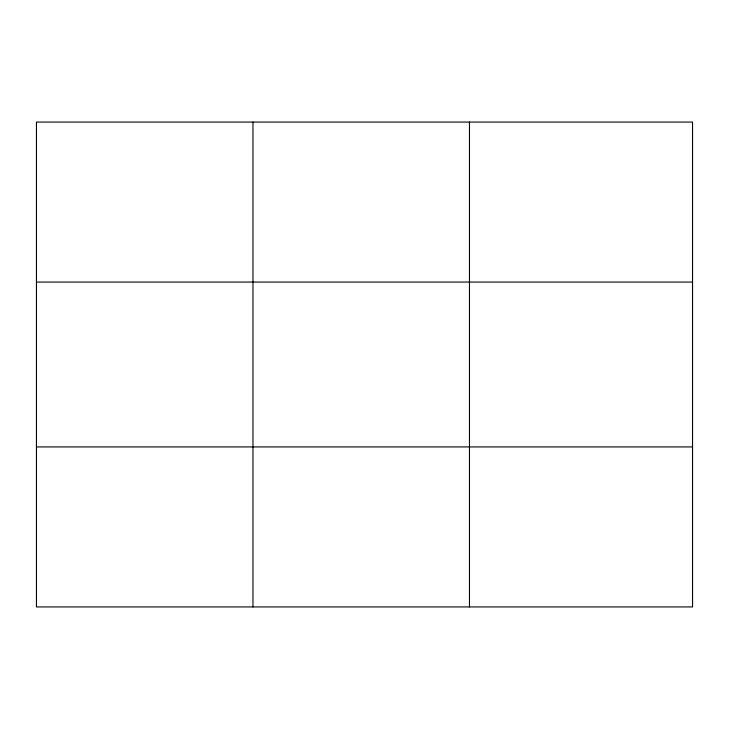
<?xml version="1.0" encoding="UTF-8"?>
<svg xmlns="http://www.w3.org/2000/svg" width="729" height="729" viewBox="0 0 729 729"><rect width="100%" height="100%" fill="white"/><g stroke="black" fill="none" stroke-linecap="round" stroke-linejoin="round"><path stroke-width="1.09" d="M252.963 606.929L252.963 122.071M469.476 606.929L469.476 122.071M36.45 282.077L692.55 282.077M36.45 446.923L692.55 446.923M692.55 553.593L692.55 606.929L36.45 606.929L36.45 122.071L692.55 122.071L692.55 553.593"/></g></svg>
